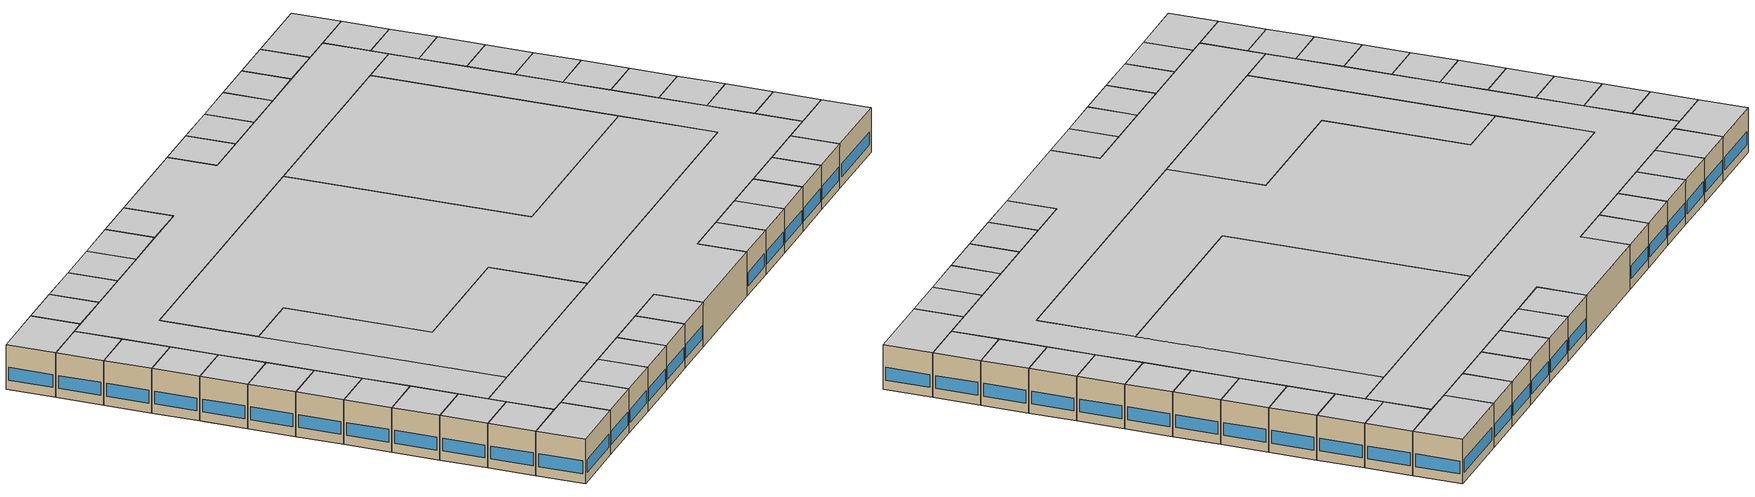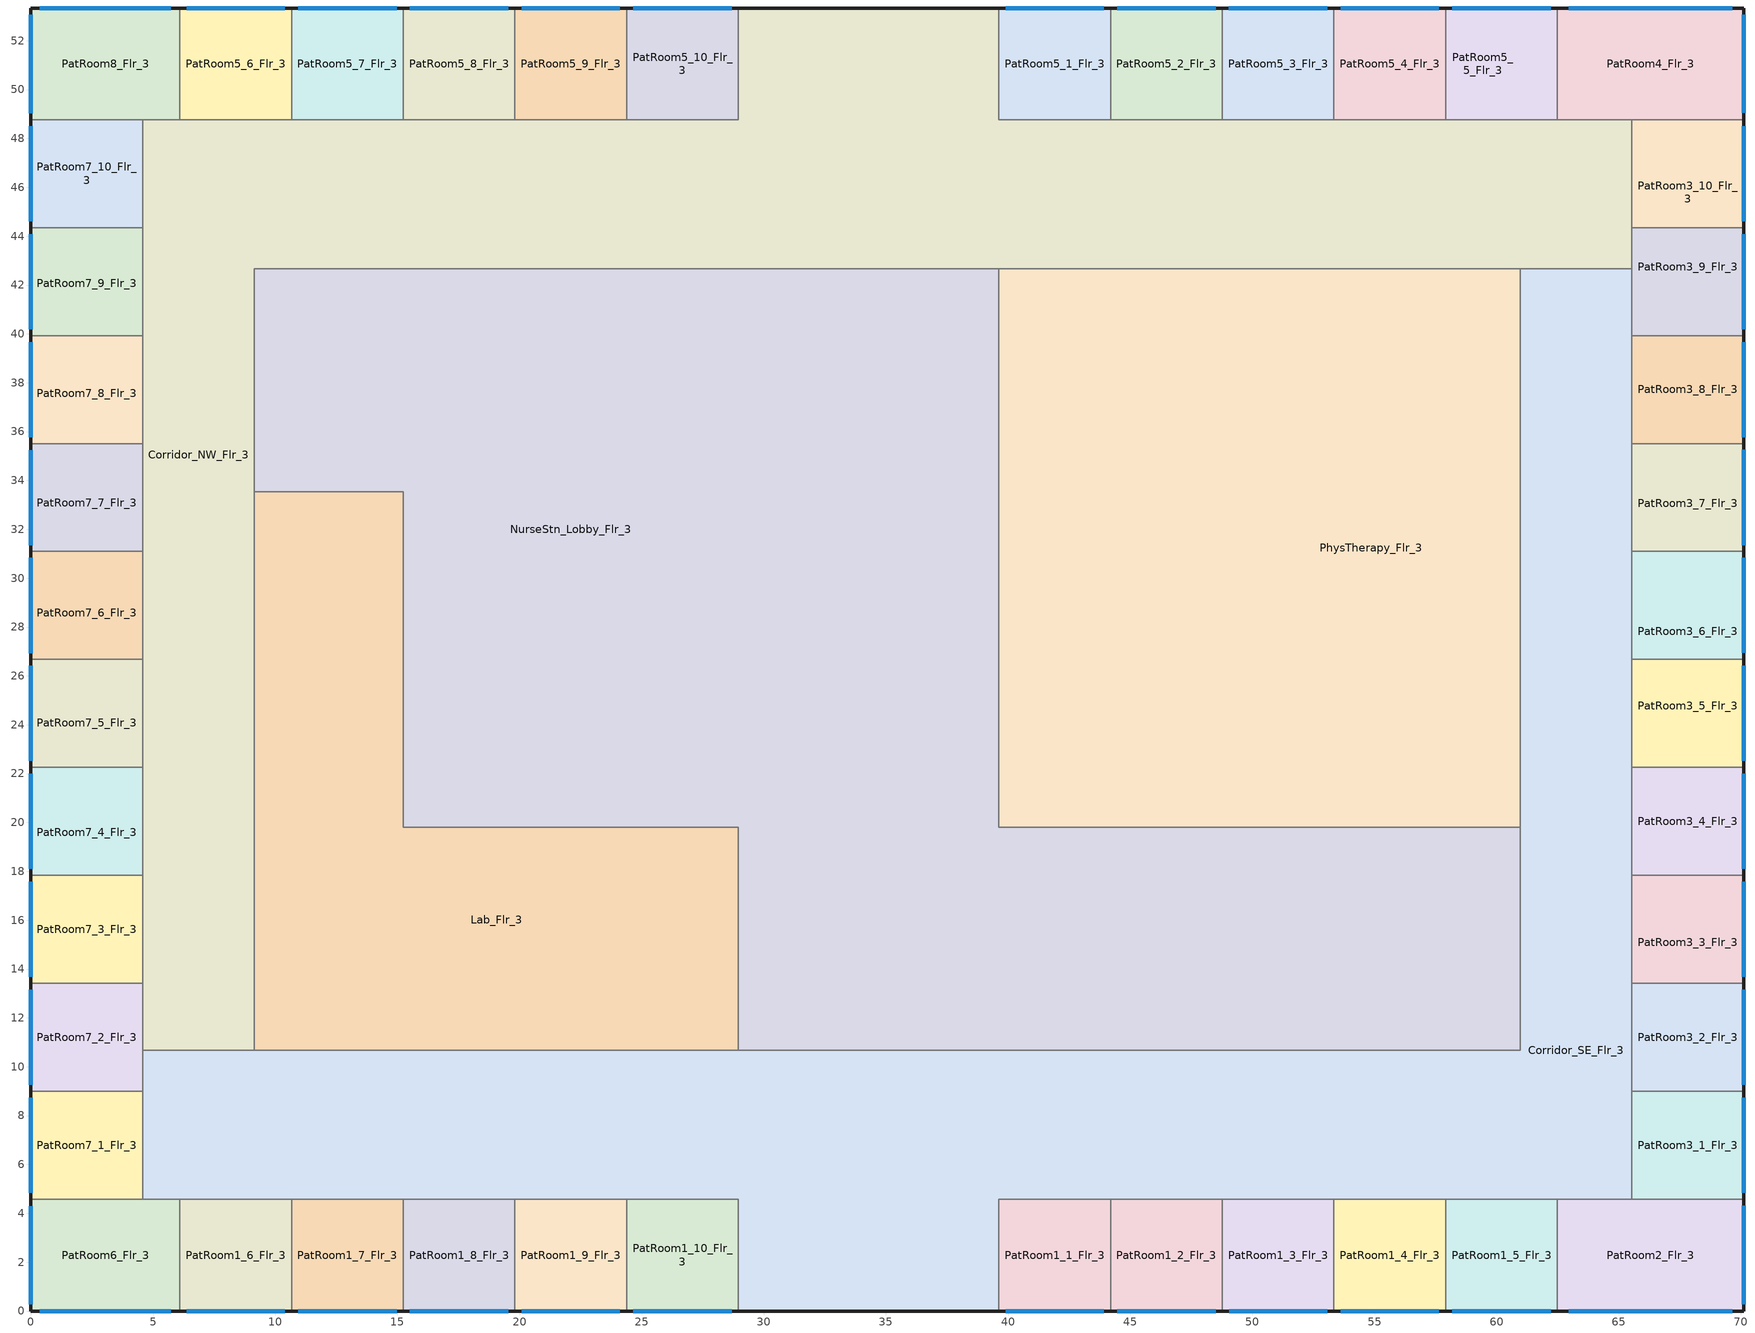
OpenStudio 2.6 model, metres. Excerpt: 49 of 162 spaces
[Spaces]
PatRoom6_Flr_3
 floor to ICU_Flr_2: 6.1,4.57 6.1,0 0,0 0,4.57 z8.53
 wall outside: 0,4.57 0,0 6.1,0 z8.53:12.8
 wall to PatRoom7_1_Flr_3: 4.57,4.57 0,4.57 z8.53:12.8
 wall to Corridor_SE_Flr_3: 6.1,4.57 4.57,4.57 z8.53:12.8
 wall to PatRoom1_6_Flr_3: 6.1,0 6.1,4.57 z8.53:12.8
 window: 0.37,0 5.73,0 / 0,4.3 0,0.27 z9.45:10.67
 ceiling to PatRoom6_Flr_4: 6.1,0 6.1,4.57 0,4.57 0,0 z12.8
Corridor_SE_Flr_3
 floor to OR_NurseStn_Lobby_Flr_2: 65.53,16.76 65.53,4.57 39.62,4.57 39.62,10.67 60.96,10.67 60.96,16.76 z8.53
 floor to OR2_1_Flr_2: 65.53,42.67 65.53,41.15 60.96,41.15 60.96,42.67 z8.53
 floor to ICU_Flr_2: 28.96,10.67 28.96,4.57 4.57,4.57 4.57,10.67 z8.53
 floor to Corridor_Flr_2: 39.62,10.67 39.62,0 28.96,0 28.96,10.67 z8.53
 floor to OR2_2_Flr_2: 65.53,41.15 65.53,35.05 60.96,35.05 60.96,41.15 z8.53
 floor to OR2_5_Flr_2: 65.53,22.86 65.53,16.76 60.96,16.76 60.96,22.86 z8.53
 floor to OR2_4_Flr_2: 65.53,28.96 65.53,22.86 60.96,22.86 60.96,28.96 z8.53
 floor to OR2_3_Flr_2: 65.53,35.05 65.53,28.96 60.96,28.96 60.96,35.05 z8.53
 wall outside: 28.96,0 39.62,0 z8.53:12.8
 wall to PatRoom1_1_Flr_3: 39.62,0 39.62,4.57 44.2,4.57 z8.53:12.8
 wall to PatRoom1_10_Flr_3: 24.38,4.57 28.96,4.57 28.96,0 z8.53:12.8
 wall to PatRoom7_1_Flr_3: 4.57,8.99 4.57,4.57 z8.53:12.8
 wall to PatRoom7_2_Flr_3: 4.57,10.67 4.57,8.99 z8.53:12.8
 wall to Corridor_NW_Flr_3: 9.14,10.67 4.57,10.67 / 65.53,42.67 60.96,42.67 z8.53:12.8
 wall to Lab_Flr_3: 28.96,10.67 9.14,10.67 z8.53:12.8
 wall to NurseStn_Lobby_Flr_3: 60.96,19.81 60.96,10.67 28.96,10.67 z8.53:12.8
 wall to PhysTherapy_Flr_3: 60.96,42.67 60.96,19.81 z8.53:12.8
 wall to PatRoom3_9_Flr_3: 65.53,39.93 65.53,42.67 z8.53:12.8
 wall to PatRoom3_1_Flr_3: 65.53,4.57 65.53,8.99 z8.53:12.8
 wall to PatRoom2_Flr_3: 62.48,4.57 65.53,4.57 z8.53:12.8
 wall to PatRoom1_5_Flr_3: 57.91,4.57 62.48,4.57 z8.53:12.8
 wall to PatRoom1_3_Flr_3: 48.77,4.57 53.34,4.57 z8.53:12.8
 wall to PatRoom1_2_Flr_3: 44.2,4.57 48.77,4.57 z8.53:12.8
 wall to PatRoom1_4_Flr_3: 53.34,4.57 57.91,4.57 z8.53:12.8
 wall to PatRoom1_6_Flr_3: 6.1,4.57 10.67,4.57 z8.53:12.8
 wall to PatRoom1_7_Flr_3: 10.67,4.57 15.24,4.57 z8.53:12.8
 wall to PatRoom1_8_Flr_3: 15.24,4.57 19.81,4.57 z8.53:12.8
 wall to PatRoom1_9_Flr_3: 19.81,4.57 24.38,4.57 z8.53:12.8
 wall to PatRoom3_6_Flr_3: 65.53,26.67 65.53,31.09 z8.53:12.8
 wall to PatRoom3_3_Flr_3: 65.53,13.41 65.53,17.83 z8.53:12.8
 wall to PatRoom3_7_Flr_3: 65.53,31.09 65.53,35.51 z8.53:12.8
 wall to PatRoom3_2_Flr_3: 65.53,8.99 65.53,13.41 z8.53:12.8
 wall to PatRoom3_5_Flr_3: 65.53,22.25 65.53,26.67 z8.53:12.8
 wall to PatRoom3_4_Flr_3: 65.53,17.83 65.53,22.25 z8.53:12.8
 wall to PatRoom3_8_Flr_3: 65.53,35.51 65.53,39.93 z8.53:12.8
 ceiling to Corridor_SE_Flr_4: 39.62,0 39.62,4.57 65.53,4.57 65.53,42.67 60.96,42.67 60.96,10.67 4.57,10.67 4.57,4.57 28.96,4.57 28.96,0 z12.8
PatRoom1_1_Flr_3
 floor to OR_NurseStn_Lobby_Flr_2: 44.2,4.57 44.2,0 39.62,0 39.62,4.57 z8.53
 wall outside: 39.62,0 44.2,0 z8.53:12.8
 wall to PatRoom1_2_Flr_3: 44.2,0 44.2,4.57 z8.53:12.8
 window: 39.9,0 43.92,0 z9.45:10.67
 ceiling to PatRoom1_1_Flr_4: 44.2,0 44.2,4.57 39.62,4.57 39.62,0 z12.8
PatRoom2_Flr_3
 floor to OR_NurseStn_Lobby_Flr_2: 70.1,4.57 70.1,0 62.48,0 62.48,4.57 z8.53
 wall outside: 62.48,0 70.1,0 70.1,4.57 z8.53:12.8
 wall to PatRoom1_5_Flr_3: 62.48,4.57 62.48,0 z8.53:12.8
 wall to PatRoom3_1_Flr_3: 70.1,4.57 65.53,4.57 z8.53:12.8
 window: 62.94,0 69.65,0 / 70.1,0.27 70.1,4.3 z9.45:10.67
 ceiling to PatRoom2_Flr_4: 70.1,0 70.1,4.57 62.48,4.57 62.48,0 z12.8
PatRoom7_1_Flr_3
 floor to ICU_Flr_2: 4.57,8.99 4.57,4.57 0,4.57 0,8.99 z8.53
 wall outside: 0,8.99 0,4.57 z8.53:12.8
 wall to PatRoom7_2_Flr_3: 4.57,8.99 0,8.99 z8.53:12.8
 window: 0,8.73 0,4.84 z9.45:10.67
 ceiling to PatRoom7_1_Flr_4: 4.57,4.57 4.57,8.99 0,8.99 0,4.57 z12.8
PatRoom3_1_Flr_3
 floor to OR_NurseStn_Lobby_Flr_2: 70.1,8.99 70.1,4.57 65.53,4.57 65.53,8.99 z8.53
 wall outside: 70.1,4.57 70.1,8.99 z8.53:12.8
 wall to PatRoom3_2_Flr_3: 70.1,8.99 65.53,8.99 z8.53:12.8
 window: 70.1,4.84 70.1,8.73 z9.45:10.67
 ceiling to PatRoom3_1_Flr_4: 70.1,4.57 70.1,8.99 65.53,8.99 65.53,4.57 z12.8
Corridor_NW_Flr_3
 floor to Corridor_Flr_2: 39.62,53.34 39.62,42.67 28.96,42.67 28.96,53.34 z8.53
 floor to OR_NurseStn_Lobby_Flr_2: 60.96,48.77 60.96,42.67 48.77,42.67 48.77,48.77 z8.53
 floor to ICU_Flr_2: 9.14,21.34 9.14,10.67 4.57,10.67 4.57,21.34 z8.53
 floor to OR1_Flr_2: 65.53,48.77 65.53,47.24 60.96,47.24 60.96,48.77 z8.53
 floor to OR4_Flr_2: 48.77,47.24 48.77,42.67 39.62,42.67 39.62,47.24 z8.53
 floor to OR2_1_Flr_2: 65.53,47.24 65.53,42.67 60.96,42.67 60.96,47.24 z8.53
 floor to ICU_NurseStn_Lobby_Flr_2: 28.96,48.77 28.96,42.67 9.14,42.67 9.14,21.34 4.57,21.34 4.57,48.77 z8.53
 floor to OR3_Flr_2: 39.62,48.77 48.77,48.77 48.77,47.24 39.62,47.24 z8.53
 wall outside: 39.62,53.34 28.96,53.34 z8.53:12.8
 wall to PatRoom8_Flr_3: 6.1,48.77 4.57,48.77 z8.53:12.8
 wall to PatRoom5_6_Flr_3: 10.67,48.77 6.1,48.77 z8.53:12.8
 wall to PatRoom5_10_Flr_3: 28.96,53.34 28.96,48.77 24.38,48.77 z8.53:12.8
 wall to PatRoom5_1_Flr_3: 44.2,48.77 39.62,48.77 39.62,53.34 z8.53:12.8
 wall to PatRoom5_2_Flr_3: 48.77,48.77 44.2,48.77 z8.53:12.8
 wall to PatRoom4_Flr_3: 65.53,48.77 62.48,48.77 z8.53:12.8
 wall to PatRoom3_10_Flr_3: 65.53,44.35 65.53,48.77 z8.53:12.8
 wall to PhysTherapy_Flr_3: 39.62,42.67 60.96,42.67 z8.53:12.8
 wall to NurseStn_Lobby_Flr_3: 9.14,33.53 9.14,33.58 9.14,42.67 39.62,42.67 z8.53:12.8
 wall to Lab_Flr_3: 9.14,10.67 9.14,33.53 z8.53:12.8
 wall to PatRoom7_2_Flr_3: 4.57,13.41 4.57,10.67 z8.53:12.8
 wall to PatRoom7_9_Flr_3: 4.57,44.35 4.57,39.93 z8.53:12.8
 wall to PatRoom7_6_Flr_3: 4.57,31.09 4.57,26.67 z8.53:12.8
 wall to PatRoom7_3_Flr_3: 4.57,17.83 4.57,13.41 z8.53:12.8
 wall to PatRoom7_8_Flr_3: 4.57,39.93 4.57,35.51 z8.53:12.8
 wall to PatRoom7_5_Flr_3: 4.57,26.67 4.57,22.25 z8.53:12.8
 wall to PatRoom7_4_Flr_3: 4.57,22.25 4.57,17.83 z8.53:12.8
 wall to PatRoom7_7_Flr_3: 4.57,35.51 4.57,31.09 z8.53:12.8
 wall to PatRoom7_10_Flr_3: 4.57,48.77 4.57,44.35 z8.53:12.8
 wall to PatRoom3_9_Flr_3: 65.53,42.67 65.53,44.35 z8.53:12.8
 wall to PatRoom5_3_Flr_3: 53.34,48.77 48.77,48.77 z8.53:12.8
 wall to PatRoom5_5_Flr_3: 62.48,48.77 57.91,48.77 z8.53:12.8
 wall to PatRoom5_4_Flr_3: 57.91,48.77 53.34,48.77 z8.53:12.8
 wall to PatRoom5_9_Flr_3: 24.38,48.77 19.81,48.77 z8.53:12.8
 wall to PatRoom5_8_Flr_3: 19.81,48.77 15.24,48.77 z8.53:12.8
 wall to PatRoom5_7_Flr_3: 15.24,48.77 10.67,48.77 z8.53:12.8
 ceiling to Corridor_NW_Flr_4: 9.14,10.67 9.14,42.67 65.53,42.67 65.53,48.77 39.62,48.77 39.62,53.34 28.96,53.34 28.96,48.77 4.57,48.77 4.57,10.67 z12.8
Lab_Flr_3
 floor to ICU_Flr_2: 15.24,21.34 15.24,19.81 28.96,19.81 28.96,10.67 9.14,10.67 9.14,21.34 z8.53
 floor to ICU_NurseStn_Lobby_Flr_2: 15.24,33.53 15.24,21.34 9.14,21.34 9.14,33.53 z8.53
 wall to NurseStn_Lobby_Flr_3: 28.96,10.67 28.96,19.81 15.24,19.81 15.24,33.53 9.14,33.53 z8.53:12.8
 ceiling to Lab_Flr_4: 28.96,10.67 28.96,19.81 15.24,19.81 15.24,33.53 9.14,33.53 9.14,10.67 z12.8
NurseStn_Lobby_Flr_3
 floor to OR_NurseStn_Lobby_Flr_2: 60.96,19.81 60.96,10.67 39.62,10.67 39.62,19.81 z8.53
 floor to ICU_Flr_2: 28.96,21.34 28.96,19.81 15.24,19.81 15.24,21.34 z8.53
 floor to Corridor_Flr_2: 39.62,42.67 39.62,10.67 28.96,10.67 28.96,42.67 z8.53
 floor to ICU_NurseStn_Lobby_Flr_2: 28.96,42.67 28.96,21.34 15.24,21.34 15.24,33.53 9.14,33.53 9.14,42.67 z8.53
 wall to PhysTherapy_Flr_3: 60.96,19.81 39.62,19.81 39.62,42.67 z8.53:12.8
 ceiling to NurseStn_Lobby_Flr_4: 60.96,10.67 60.96,19.81 39.62,19.81 39.62,42.67 9.14,42.67 9.14,33.53 15.24,33.53 15.24,19.81 28.96,19.81 28.96,10.67 z12.8
PhysTherapy_Flr_3
 floor to OR_NurseStn_Lobby_Flr_2: 60.96,42.67 60.96,19.81 39.62,19.81 39.62,22.86 48.77,22.86 48.77,42.67 z8.53
 floor to OR4_Flr_2: 48.77,42.67 48.77,22.86 39.62,22.86 39.62,42.67 z8.53
 ceiling to Radiology_Flr_4: 60.96,19.81 60.96,42.67 39.62,42.67 39.62,19.81 z12.8
PatRoom8_Flr_3
 floor to IC_PatRoom2_Flr_2: 6.1,53.34 6.1,48.77 0,48.77 0,53.34 z8.53
 wall outside: 6.1,53.34 0,53.34 0,48.77 z8.53:12.8
 wall to PatRoom5_6_Flr_3: 6.1,48.77 6.1,53.34 z8.53:12.8
 wall to PatRoom7_10_Flr_3: 0,48.77 4.57,48.77 z8.53:12.8
 window: 5.73,53.34 0.37,53.34 / 0,53.07 0,49.04 z9.45:10.67
 ceiling to PatRoom8_Flr_4: 6.1,48.77 6.1,53.34 0,53.34 0,48.77 z12.8
PatRoom5_1_Flr_3
 floor to OR3_Flr_2: 44.2,53.34 44.2,48.77 39.62,48.77 39.62,53.34 z8.53
 wall outside: 44.2,53.34 39.62,53.34 z8.53:12.8
 wall to PatRoom5_2_Flr_3: 44.2,48.77 44.2,53.34 z8.53:12.8
 window: 43.92,53.34 39.9,53.34 z9.45:10.67
 ceiling to PatRoom5_1_Flr_4: 44.2,48.77 44.2,53.34 39.62,53.34 39.62,48.77 z12.8
PatRoom4_Flr_3
 floor to OR1_Flr_2: 70.1,53.34 70.1,48.77 62.48,48.77 62.48,53.34 z8.53
 wall outside: 70.1,48.77 70.1,53.34 62.48,53.34 z8.53:12.8
 wall to PatRoom3_10_Flr_3: 65.53,48.77 70.1,48.77 z8.53:12.8
 wall to PatRoom5_5_Flr_3: 62.48,53.34 62.48,48.77 z8.53:12.8
 window: 70.1,49.04 70.1,53.07 / 69.65,53.34 62.94,53.34 z9.45:10.67
 ceiling to PatRoom4_Flr_4: 70.1,48.77 70.1,53.34 62.48,53.34 62.48,48.77 z12.8
PatRoom7_2_Flr_3
 floor to ICU_Flr_2: 4.57,13.41 4.57,8.99 0,8.99 0,13.41 z8.53
 wall outside: 0,13.41 0,8.99 z8.53:12.8
 wall to PatRoom7_3_Flr_3: 4.57,13.41 0,13.41 z8.53:12.8
 window: 0,13.15 0,9.26 z9.45:10.67
 ceiling to PatRoom7_2_Flr_4: 4.57,8.99 4.57,13.41 0,13.41 0,8.99 z12.8
PatRoom7_3_Flr_3
 floor to ICU_Flr_2: 4.57,17.83 4.57,13.41 0,13.41 0,17.83 z8.53
 wall outside: 0,17.83 0,13.41 z8.53:12.8
 wall to PatRoom7_4_Flr_3: 4.57,17.83 0,17.83 z8.53:12.8
 window: 0,17.57 0,13.68 z9.45:10.67
 ceiling to PatRoom7_3_Flr_4: 4.57,13.41 4.57,17.83 0,17.83 0,13.41 z12.8
PatRoom7_4_Flr_3
 floor to IC_PatRoom3_6_Flr_2: 4.57,22.25 4.57,21.34 0,21.34 0,22.25 z8.53
 floor to ICU_Flr_2: 4.57,21.34 4.57,17.83 0,17.83 0,21.34 z8.53
 wall outside: 0,22.25 0,17.83 z8.53:12.8
 wall to PatRoom7_5_Flr_3: 4.57,22.25 0,22.25 z8.53:12.8
 window: 0,21.99 0,18.1 z9.45:10.67
 ceiling to PatRoom7_4_Flr_4: 4.57,17.83 4.57,22.25 0,22.25 0,17.83 z12.8
PatRoom7_5_Flr_3
 floor to IC_PatRoom3_6_Flr_2: 4.57,25.91 4.57,22.25 0,22.25 0,25.91 z8.53
 floor to IC_PatRoom3_5_Flr_2: 4.57,26.67 4.57,25.91 0,25.91 0,26.67 z8.53
 wall outside: 0,26.67 0,22.25 z8.53:12.8
 wall to PatRoom7_6_Flr_3: 4.57,26.67 0,26.67 z8.53:12.8
 window: 0,26.41 0,22.52 z9.45:10.67
 ceiling to PatRoom7_5_Flr_4: 4.57,22.25 4.57,26.67 0,26.67 0,22.25 z12.8
PatRoom7_6_Flr_3
 floor to IC_PatRoom3_5_Flr_2: 4.57,30.49 4.57,26.67 0,26.67 0,30.49 z8.53
 floor to IC_PatRoom3_4_Flr_2: 4.57,31.09 4.57,30.49 0,30.49 0,31.09 z8.53
 wall outside: 0,31.09 0,26.67 z8.53:12.8
 wall to PatRoom7_7_Flr_3: 4.57,31.09 0,31.09 z8.53:12.8
 window: 0,30.83 0,26.94 z9.45:10.67
 ceiling to PatRoom7_6_Flr_4: 4.57,26.67 4.57,31.09 0,31.09 0,26.67 z12.8
PatRoom7_7_Flr_3
 floor to IC_PatRoom3_4_Flr_2: 4.57,35.06 4.57,31.09 0,31.09 0,35.06 z8.53
 floor to IC_PatRoom3_3_Flr_2: 4.57,35.51 4.57,35.06 0,35.06 0,35.51 z8.53
 wall outside: 0,35.51 0,31.09 z8.53:12.8
 wall to PatRoom7_8_Flr_3: 4.57,35.51 0,35.51 z8.53:12.8
 window: 0,35.25 0,31.36 z9.45:10.67
 ceiling to PatRoom7_7_Flr_4: 4.57,31.09 4.57,35.51 0,35.51 0,31.09 z12.8
PatRoom7_8_Flr_3
 floor to IC_PatRoom3_3_Flr_2: 4.57,39.63 4.57,35.51 0,35.51 0,39.63 z8.53
 floor to IC_PatRoom3_2_Flr_2: 4.57,39.93 4.57,39.63 0,39.63 0,39.93 z8.53
 wall outside: 0,39.93 0,35.51 z8.53:12.8
 wall to PatRoom7_9_Flr_3: 4.57,39.93 0,39.93 z8.53:12.8
 window: 0,39.67 0,35.78 z9.45:10.67
 ceiling to PatRoom7_8_Flr_4: 4.57,35.51 4.57,39.93 0,39.93 0,35.51 z12.8
PatRoom7_9_Flr_3
 floor to IC_PatRoom3_2_Flr_2: 4.57,44.2 4.57,39.93 0,39.93 0,44.2 z8.53
 floor to IC_PatRoom3_1_Flr_2: 4.57,44.35 4.57,44.2 0,44.2 0,44.35 z8.53
 wall outside: 0,44.35 0,39.93 z8.53:12.8
 wall to PatRoom7_10_Flr_3: 4.57,44.35 0,44.35 z8.53:12.8
 window: 0,44.09 0,40.2 z9.45:10.67
 ceiling to PatRoom7_9_Flr_4: 4.57,39.93 4.57,44.35 0,44.35 0,39.93 z12.8
PatRoom7_10_Flr_3
 floor to IC_PatRoom3_1_Flr_2: 4.57,48.77 4.57,44.35 0,44.35 0,48.77 z8.53
 wall outside: 0,48.77 0,44.35 z8.53:12.8
 window: 0,48.51 0,44.62 z9.45:10.67
 ceiling to PatRoom7_10_Flr_4: 4.57,44.35 4.57,48.77 0,48.77 0,44.35 z12.8
PatRoom1_2_Flr_3
 floor to OR_NurseStn_Lobby_Flr_2: 48.77,4.57 48.77,0 44.2,0 44.2,4.57 z8.53
 wall outside: 44.2,0 48.77,0 z8.53:12.8
 wall to PatRoom1_3_Flr_3: 48.77,0 48.77,4.57 z8.53:12.8
 window: 44.47,0 48.49,0 z9.45:10.67
 ceiling to PatRoom1_2_Flr_4: 48.77,0 48.77,4.57 44.2,4.57 44.2,0 z12.8
PatRoom1_3_Flr_3
 floor to OR_NurseStn_Lobby_Flr_2: 53.34,4.57 53.34,0 48.77,0 48.77,4.57 z8.53
 wall outside: 48.77,0 53.34,0 z8.53:12.8
 wall to PatRoom1_4_Flr_3: 53.34,0 53.34,4.57 z8.53:12.8
 window: 49.04,0 53.07,0 z9.45:10.67
 ceiling to PatRoom1_3_Flr_4: 53.34,0 53.34,4.57 48.77,4.57 48.77,0 z12.8
PatRoom1_4_Flr_3
 floor to OR_NurseStn_Lobby_Flr_2: 57.91,4.57 57.91,0 53.34,0 53.34,4.57 z8.53
 wall outside: 53.34,0 57.91,0 z8.53:12.8
 wall to PatRoom1_5_Flr_3: 57.91,0 57.91,4.57 z8.53:12.8
 window: 53.61,0 57.64,0 z9.45:10.67
 ceiling to PatRoom1_4_Flr_4: 57.91,0 57.91,4.57 53.34,4.57 53.34,0 z12.8
PatRoom1_5_Flr_3
 floor to OR_NurseStn_Lobby_Flr_2: 62.48,4.57 62.48,0 57.91,0 57.91,4.57 z8.53
 wall outside: 57.91,0 62.48,0 z8.53:12.8
 window: 58.19,0 62.21,0 z9.45:10.67
 ceiling to PatRoom1_5_Flr_4: 62.48,0 62.48,4.57 57.91,4.57 57.91,0 z12.8
PatRoom1_6_Flr_3
 floor to ICU_Flr_2: 10.67,4.57 10.67,0 6.1,0 6.1,4.57 z8.53
 wall outside: 6.1,0 10.67,0 z8.53:12.8
 wall to PatRoom1_7_Flr_3: 10.67,0 10.67,4.57 z8.53:12.8
 window: 6.37,0 10.39,0 z9.45:10.67
 ceiling to PatRoom1_6_Flr_4: 10.67,0 10.67,4.57 6.1,4.57 6.1,0 z12.8
PatRoom1_7_Flr_3
 floor to ICU_Flr_2: 15.24,4.57 15.24,0 10.67,0 10.67,4.57 z8.53
 wall outside: 10.67,0 15.24,0 z8.53:12.8
 wall to PatRoom1_8_Flr_3: 15.24,0 15.24,4.57 z8.53:12.8
 window: 10.94,0 14.97,0 z9.45:10.67
 ceiling to PatRoom1_7_Flr_4: 15.24,0 15.24,4.57 10.67,4.57 10.67,0 z12.8
PatRoom1_8_Flr_3
 floor to ICU_Flr_2: 19.81,4.57 19.81,0 15.24,0 15.24,4.57 z8.53
 wall outside: 15.24,0 19.81,0 z8.53:12.8
 wall to PatRoom1_9_Flr_3: 19.81,0 19.81,4.57 z8.53:12.8
 window: 15.51,0 19.54,0 z9.45:10.67
 ceiling to PatRoom1_8_Flr_4: 19.81,0 19.81,4.57 15.24,4.57 15.24,0 z12.8
PatRoom1_9_Flr_3
 floor to ICU_Flr_2: 24.38,4.57 24.38,0 19.81,0 19.81,4.57 z8.53
 wall outside: 19.81,0 24.38,0 z8.53:12.8
 wall to PatRoom1_10_Flr_3: 24.38,0 24.38,4.57 z8.53:12.8
 window: 20.09,0 24.11,0 z9.45:10.67
 ceiling to PatRoom1_9_Flr_4: 24.38,0 24.38,4.57 19.81,4.57 19.81,0 z12.8
PatRoom1_10_Flr_3
 floor to ICU_Flr_2: 28.96,4.57 28.96,0 24.38,0 24.38,4.57 z8.53
 wall outside: 24.38,0 28.96,0 z8.53:12.8
 window: 24.66,0 28.68,0 z9.45:10.67
 ceiling to PatRoom1_10_Flr_4: 28.96,0 28.96,4.57 24.38,4.57 24.38,0 z12.8
PatRoom3_2_Flr_3
 floor to OR_NurseStn_Lobby_Flr_2: 70.1,13.41 70.1,8.99 65.53,8.99 65.53,13.41 z8.53
 wall outside: 70.1,8.99 70.1,13.41 z8.53:12.8
 wall to PatRoom3_3_Flr_3: 70.1,13.41 65.53,13.41 z8.53:12.8
 window: 70.1,9.26 70.1,13.15 z9.45:10.67
 ceiling to PatRoom3_2_Flr_4: 70.1,8.99 70.1,13.41 65.53,13.41 65.53,8.99 z12.8
PatRoom3_3_Flr_3
 floor to OR2_5_Flr_2: 70.1,17.83 70.1,16.76 65.53,16.76 65.53,17.83 z8.53
 floor to OR_NurseStn_Lobby_Flr_2: 70.1,16.76 70.1,13.41 65.53,13.41 65.53,16.76 z8.53
 wall outside: 70.1,13.41 70.1,17.83 z8.53:12.8
 wall to PatRoom3_4_Flr_3: 70.1,17.83 65.53,17.83 z8.53:12.8
 window: 70.1,13.68 70.1,17.57 z9.45:10.67
 ceiling to PatRoom3_3_Flr_4: 70.1,13.41 70.1,17.83 65.53,17.83 65.53,13.41 z12.8
PatRoom3_4_Flr_3
 floor to OR2_5_Flr_2: 70.1,22.25 70.1,17.83 65.53,17.83 65.53,22.25 z8.53
 wall outside: 70.1,17.83 70.1,22.25 z8.53:12.8
 wall to PatRoom3_5_Flr_3: 70.1,22.25 65.53,22.25 z8.53:12.8
 window: 70.1,18.1 70.1,21.99 z9.45:10.67
 ceiling to PatRoom3_4_Flr_4: 70.1,17.83 70.1,22.25 65.53,22.25 65.53,17.83 z12.8
PatRoom3_5_Flr_3
 floor to OR2_5_Flr_2: 70.1,22.86 70.1,22.25 65.53,22.25 65.53,22.86 z8.53
 floor to OR2_4_Flr_2: 70.1,26.67 70.1,22.86 65.53,22.86 65.53,26.67 z8.53
 wall outside: 70.1,22.25 70.1,26.67 z8.53:12.8
 wall to PatRoom3_6_Flr_3: 70.1,26.67 65.53,26.67 z8.53:12.8
 window: 70.1,22.52 70.1,26.41 z9.45:10.67
 ceiling to PatRoom3_5_Flr_4: 70.1,22.25 70.1,26.67 65.53,26.67 65.53,22.25 z12.8
PatRoom3_6_Flr_3
 floor to OR2_3_Flr_2: 70.1,31.09 70.1,28.96 65.53,28.96 65.53,31.09 z8.53
 floor to OR2_4_Flr_2: 70.1,28.96 70.1,26.67 65.53,26.67 65.53,28.96 z8.53
 wall outside: 70.1,26.67 70.1,31.09 z8.53:12.8
 wall to PatRoom3_7_Flr_3: 70.1,31.09 65.53,31.09 z8.53:12.8
 window: 70.1,26.94 70.1,30.83 z9.45:10.67
 ceiling to PatRoom3_6_Flr_4: 70.1,26.67 70.1,31.09 65.53,31.09 65.53,26.67 z12.8
PatRoom3_7_Flr_3
 floor to OR2_2_Flr_2: 70.1,35.51 70.1,35.05 65.53,35.05 65.53,35.51 z8.53
 floor to OR2_3_Flr_2: 70.1,35.05 70.1,31.09 65.53,31.09 65.53,35.05 z8.53
 wall outside: 70.1,31.09 70.1,35.51 z8.53:12.8
 wall to PatRoom3_8_Flr_3: 70.1,35.51 65.53,35.51 z8.53:12.8
 window: 70.1,31.36 70.1,35.25 z9.45:10.67
 ceiling to PatRoom3_7_Flr_4: 70.1,31.09 70.1,35.51 65.53,35.51 65.53,31.09 z12.8
PatRoom3_8_Flr_3
 floor to OR2_2_Flr_2: 70.1,39.93 70.1,35.51 65.53,35.51 65.53,39.93 z8.53
 wall outside: 70.1,35.51 70.1,39.93 z8.53:12.8
 wall to PatRoom3_9_Flr_3: 70.1,39.93 65.53,39.93 z8.53:12.8
 window: 70.1,35.78 70.1,39.67 z9.45:10.67
 ceiling to PatRoom3_8_Flr_4: 70.1,35.51 70.1,39.93 65.53,39.93 65.53,35.51 z12.8
PatRoom3_9_Flr_3
 floor to OR2_1_Flr_2: 70.1,44.35 70.1,41.15 65.53,41.15 65.53,44.35 z8.53
 floor to OR2_2_Flr_2: 70.1,41.15 70.1,39.93 65.53,39.93 65.53,41.15 z8.53
 wall outside: 70.1,39.93 70.1,44.35 z8.53:12.8
 wall to PatRoom3_10_Flr_3: 70.1,44.35 65.53,44.35 z8.53:12.8
 window: 70.1,40.2 70.1,44.09 z9.45:10.67
 ceiling to PatRoom3_9_Flr_4: 70.1,39.93 70.1,44.35 65.53,44.35 65.53,39.93 z12.8
PatRoom3_10_Flr_3
 floor to OR2_1_Flr_2: 70.1,47.24 70.1,44.35 65.53,44.35 65.53,47.24 z8.53
 floor to OR1_Flr_2: 70.1,48.77 70.1,47.24 65.53,47.24 65.53,48.77 z8.53
 wall outside: 70.1,44.35 70.1,48.77 z8.53:12.8
 window: 70.1,44.62 70.1,48.51 z9.45:10.67
 ceiling to PatRoom3_10_Flr_4: 70.1,44.35 70.1,48.77 65.53,48.77 65.53,44.35 z12.8
PatRoom5_2_Flr_3
 floor to OR3_Flr_2: 48.77,53.34 48.77,48.77 44.2,48.77 44.2,53.34 z8.53
 wall outside: 48.77,53.34 44.2,53.34 z8.53:12.8
 wall to PatRoom5_3_Flr_3: 48.77,48.77 48.77,53.34 z8.53:12.8
 window: 48.49,53.34 44.47,53.34 z9.45:10.67
 ceiling to PatRoom5_2_Flr_4: 48.77,48.77 48.77,53.34 44.2,53.34 44.2,48.77 z12.8
PatRoom5_3_Flr_3
 floor to OR_NurseStn_Lobby_Flr_2: 53.34,53.34 53.34,48.77 48.77,48.77 48.77,53.34 z8.53
 wall outside: 53.34,53.34 48.77,53.34 z8.53:12.8
 wall to PatRoom5_4_Flr_3: 53.34,48.77 53.34,53.34 z8.53:12.8
 window: 53.07,53.34 49.04,53.34 z9.45:10.67
 ceiling to PatRoom5_3_Flr_4: 53.34,48.77 53.34,53.34 48.77,53.34 48.77,48.77 z12.8
PatRoom5_4_Flr_3
 floor to OR_NurseStn_Lobby_Flr_2: 57.91,53.34 57.91,48.77 53.34,48.77 53.34,53.34 z8.53
 wall outside: 57.91,53.34 53.34,53.34 z8.53:12.8
 wall to PatRoom5_5_Flr_3: 57.91,48.77 57.91,53.34 z8.53:12.8
 window: 57.64,53.34 53.61,53.34 z9.45:10.67
 ceiling to PatRoom5_4_Flr_4: 57.91,48.77 57.91,53.34 53.34,53.34 53.34,48.77 z12.8
PatRoom5_5_Flr_3
 floor to OR_NurseStn_Lobby_Flr_2: 60.96,53.34 60.96,48.77 57.91,48.77 57.91,53.34 z8.53
 floor to OR1_Flr_2: 62.48,53.34 62.48,48.77 60.96,48.77 60.96,53.34 z8.53
 wall outside: 62.48,53.34 57.91,53.34 z8.53:12.8
 window: 62.21,53.34 58.19,53.34 z9.45:10.67
 ceiling to PatRoom5_5_Flr_4: 62.48,48.77 62.48,53.34 57.91,53.34 57.91,48.77 z12.8
PatRoom5_6_Flr_3
 floor to IC_PatRoom1_5_Flr_2: 10.67,53.34 10.67,48.77 6.1,48.77 6.1,53.34 z8.53
 wall outside: 10.67,53.34 6.1,53.34 z8.53:12.8
 wall to PatRoom5_7_Flr_3: 10.67,48.77 10.67,53.34 z8.53:12.8
 window: 10.39,53.34 6.37,53.34 z9.45:10.67
 ceiling to PatRoom5_6_Flr_4: 10.67,48.77 10.67,53.34 6.1,53.34 6.1,48.77 z12.8
PatRoom5_7_Flr_3
 floor to IC_PatRoom1_4_Flr_2: 15.24,53.34 15.24,48.77 10.67,48.77 10.67,53.34 z8.53
 wall outside: 15.24,53.34 10.67,53.34 z8.53:12.8
 wall to PatRoom5_8_Flr_3: 15.24,48.77 15.24,53.34 z8.53:12.8
 window: 14.97,53.34 10.94,53.34 z9.45:10.67
 ceiling to PatRoom5_7_Flr_4: 15.24,48.77 15.24,53.34 10.67,53.34 10.67,48.77 z12.8
PatRoom5_8_Flr_3
 floor to IC_PatRoom1_3_Flr_2: 19.81,53.34 19.81,48.77 15.24,48.77 15.24,53.34 z8.53
 wall outside: 19.81,53.34 15.24,53.34 z8.53:12.8
 wall to PatRoom5_9_Flr_3: 19.81,48.77 19.81,53.34 z8.53:12.8
 window: 19.54,53.34 15.51,53.34 z9.45:10.67
 ceiling to PatRoom5_8_Flr_4: 19.81,48.77 19.81,53.34 15.24,53.34 15.24,48.77 z12.8
PatRoom5_9_Flr_3
 floor to IC_PatRoom1_2_Flr_2: 24.38,53.34 24.38,48.77 19.81,48.77 19.81,53.34 z8.53
 wall outside: 24.38,53.34 19.81,53.34 z8.53:12.8
 wall to PatRoom5_10_Flr_3: 24.38,48.77 24.38,53.34 z8.53:12.8
 window: 24.11,53.34 20.09,53.34 z9.45:10.67
 ceiling to PatRoom5_9_Flr_4: 24.38,48.77 24.38,53.34 19.81,53.34 19.81,48.77 z12.8
PatRoom5_10_Flr_3
 floor to IC_PatRoom1_1_Flr_2: 28.96,53.34 28.96,48.77 24.38,48.77 24.38,53.34 z8.53
 wall outside: 28.96,53.34 24.38,53.34 z8.53:12.8
 window: 28.68,53.34 24.66,53.34 z9.45:10.67
 ceiling to PatRoom5_10_Flr_4: 28.96,48.77 28.96,53.34 24.38,53.34 24.38,48.77 z12.8
[Building]
Building #1: Standards Number of Stories=6; Standards Number of Above Ground Stories=5; Standards Building Type=Hospital
[Site]
Sherbrooke_PQ_CAN: Latitude {deg}=45.43; Longitude {deg}=-71.68; Time Zone {hr}=-5; Elevation {m}=241
[ClimateZones]
Climate Zone Institution Name 1=ASHRAE; Climate Zone Document Name 1=ANSI/ASHRAE Standard 169; Climate Zone Document Year 1=2006; Climate Zone Institution Name 2=CEC; Climate Zone Document Name 2=California Climate Zone Descriptions; Climate Zone Document Year 2=1995
[Site:WaterMainsTemperature]
Calculation Method=Correlation; Annual Average Outdoor Air Temperature {C}=4.28333; Maximum Difference In Monthly Average Outdoor Air Temperatures {deltaC}=28.2
[Site:GroundTemperature:BuildingSurface]
19.527, 19.502, 19.536, 19.598, 20.002, 21.64, 22.225, 22.375, 21.449, 20.121, 19.802, 19.633
[WindowMaterial:Blind]
Window Material Blind 1: Slat Width {m}=0.025; Slat Separation {m}=0.01875; Front Side Slat Beam Solar Reflectance=0.5; Back Side Slat Beam Solar Reflectance=0.5; Front Side Slat Diffuse Solar Reflectance=0.5; Back Side Slat Diffuse Solar Reflectance=0.5; Slat Beam Visible Transmittance=0
[ShadingControl]
Shading Control 1: Shading Type=InteriorBlind; Shading Device Material=Window Material Blind 1
[BuildingStory]
Building Story 4: Nominal Z Coordinate {m}=0; Nominal Floor to Floor Height {m}=4.2672
[Space] Building Story=Building Story 4
Name | Space Type | Thermal Zone
PatRoom6_Flr_3 | Space Function Hospital - patient room | TZ-PatRoom6_Flr_3
Corridor_SE_Flr_3 | Space Function Hospital corr. >= 2.4m-sch-B | TZ-Corridor_SE_Flr_3
PatRoom1_1_Flr_3 | Space Function Hospital - patient room | TZ-PatRoom1_1_Flr_3
PatRoom2_Flr_3 | Space Function Hospital - patient room | TZ-PatRoom2_Flr_3
PatRoom7_1_Flr_3 | Space Function Hospital - patient room | TZ-PatRoom7_1_Flr_3
PatRoom3_1_Flr_3 | Space Function Hospital - patient room | TZ-PatRoom3_1_Flr_3
Corridor_NW_Flr_3 | Space Function Hospital corr. >= 2.4m-sch-B | TZ-Corridor_NW_Flr_3
Lab_Flr_3 | Space Function Lab - research | TZ-Lab_Flr_3
NurseStn_Lobby_Flr_3 | Space Function Hospital - nurses station | TZ-NurseStn_Lobby_Flr_3
PhysTherapy_Flr_3 | Space Function Hospital - physical therapy | TZ-PhysTherapy_Flr_3
PatRoom8_Flr_3 | Space Function Hospital - patient room | TZ-PatRoom8_Flr_3
PatRoom5_1_Flr_3 | Space Function Hospital - patient room | TZ-PatRoom5_1_Flr_3
PatRoom4_Flr_3 | Space Function Hospital - patient room | TZ-PatRoom4_Flr_3
PatRoom7_2_Flr_3 | Space Function Hospital - patient room | TZ-PatRoom7_2_Flr_3
PatRoom7_3_Flr_3 | Space Function Hospital - patient room | TZ-PatRoom7_3_Flr_3
PatRoom7_4_Flr_3 | Space Function Hospital - patient room | TZ-PatRoom7_4_Flr_3
PatRoom7_5_Flr_3 | Space Function Hospital - patient room | TZ-PatRoom7_5_Flr_3
PatRoom7_6_Flr_3 | Space Function Hospital - patient room | TZ-PatRoom7_6_Flr_3
PatRoom7_7_Flr_3 | Space Function Hospital - patient room | TZ-PatRoom7_7_Flr_3
PatRoom7_8_Flr_3 | Space Function Hospital - patient room | TZ-PatRoom7_8_Flr_3
PatRoom7_9_Flr_3 | Space Function Hospital - patient room | TZ-PatRoom7_9_Flr_3
PatRoom7_10_Flr_3 | Space Function Hospital - patient room | TZ-PatRoom7_10_Flr_3
PatRoom1_2_Flr_3 | Space Function Hospital - patient room | TZ-PatRoom1_2_Flr_3
PatRoom1_3_Flr_3 | Space Function Hospital - patient room | TZ-PatRoom1_3_Flr_3
PatRoom1_4_Flr_3 | Space Function Hospital - patient room | TZ-PatRoom1_4_Flr_3
PatRoom1_5_Flr_3 | Space Function Hospital - patient room | TZ-PatRoom1_5_Flr_3
PatRoom1_6_Flr_3 | Space Function Hospital - patient room | TZ-PatRoom1_6_Flr_3
PatRoom1_7_Flr_3 | Space Function Hospital - patient room | TZ-PatRoom1_7_Flr_3
PatRoom1_8_Flr_3 | Space Function Hospital - patient room | TZ-PatRoom1_8_Flr_3
PatRoom1_9_Flr_3 | Space Function Hospital - patient room | TZ-PatRoom1_9_Flr_3
PatRoom1_10_Flr_3 | Space Function Hospital - patient room | TZ-PatRoom1_10_Flr_3
PatRoom3_2_Flr_3 | Space Function Hospital - patient room | TZ-PatRoom3_2_Flr_3
PatRoom3_3_Flr_3 | Space Function Hospital - patient room | TZ-PatRoom3_3_Flr_3
PatRoom3_4_Flr_3 | Space Function Hospital - patient room | TZ-PatRoom3_4_Flr_3
PatRoom3_5_Flr_3 | Space Function Hospital - patient room | TZ-PatRoom3_5_Flr_3
PatRoom3_6_Flr_3 | Space Function Hospital - patient room | TZ-PatRoom3_6_Flr_3
PatRoom3_7_Flr_3 | Space Function Hospital - patient room | TZ-PatRoom3_7_Flr_3
PatRoom3_8_Flr_3 | Space Function Hospital - patient room | TZ-PatRoom3_8_Flr_3
PatRoom3_9_Flr_3 | Space Function Hospital - patient room | TZ-PatRoom3_9_Flr_3
PatRoom3_10_Flr_3 | Space Function Hospital - patient room | TZ-PatRoom3_10_Flr_3
PatRoom5_2_Flr_3 | Space Function Hospital - patient room | TZ-PatRoom5_2_Flr_3
PatRoom5_3_Flr_3 | Space Function Hospital - patient room | TZ-PatRoom5_3_Flr_3
PatRoom5_4_Flr_3 | Space Function Hospital - patient room | TZ-PatRoom5_4_Flr_3
PatRoom5_5_Flr_3 | Space Function Hospital - patient room | TZ-PatRoom5_5_Flr_3
PatRoom5_6_Flr_3 | Space Function Hospital - patient room | TZ-PatRoom5_6_Flr_3
PatRoom5_7_Flr_3 | Space Function Hospital - patient room | TZ-PatRoom5_7_Flr_3
PatRoom5_8_Flr_3 | Space Function Hospital - patient room | TZ-PatRoom5_8_Flr_3
PatRoom5_9_Flr_3 | Space Function Hospital - patient room | TZ-PatRoom5_9_Flr_3
PatRoom5_10_Flr_3 | Space Function Hospital - patient room | TZ-PatRoom5_10_Flr_3
[ThermalZone] Use Ideal Air Loads=No
Name | Multiplier
TZ-PatRoom1_1_Flr_3; TZ-PatRoom3_1_Flr_3; TZ-PatRoom5_1_Flr_3; TZ-PatRoom7_1_Flr_3 | 1
TZ-Corridor_SE_Flr_3; TZ-Lab_Flr_3; TZ-PhysTherapy_Flr_3; TZ-PatRoom4_Flr_3; TZ-Corridor_NW_Flr_3; TZ-PatRoom2_Flr_3; TZ-PatRoom6_Flr_3; TZ-NurseStn_Lobby_Flr_3; TZ-PatRoom8_Flr_3; TZ-PatRoom7_2_Flr_3; TZ-PatRoom7_3_Flr_3; TZ-PatRoom7_4_Flr_3; TZ-PatRoom7_5_Flr_3; TZ-PatRoom7_6_Flr_3; TZ-PatRoom7_7_Flr_3; TZ-PatRoom7_8_Flr_3; TZ-PatRoom7_9_Flr_3; TZ-PatRoom7_10_Flr_3; TZ-PatRoom1_2_Flr_3; TZ-PatRoom1_3_Flr_3; TZ-PatRoom1_4_Flr_3; TZ-PatRoom1_5_Flr_3; TZ-PatRoom1_6_Flr_3; TZ-PatRoom1_7_Flr_3; TZ-PatRoom1_8_Flr_3; TZ-PatRoom1_9_Flr_3; TZ-PatRoom1_10_Flr_3; TZ-PatRoom3_2_Flr_3; TZ-PatRoom3_3_Flr_3; TZ-PatRoom3_4_Flr_3; TZ-PatRoom3_5_Flr_3; TZ-PatRoom3_6_Flr_3; TZ-PatRoom3_7_Flr_3; TZ-PatRoom3_8_Flr_3; TZ-PatRoom3_9_Flr_3; TZ-PatRoom3_10_Flr_3; TZ-PatRoom5_2_Flr_3; TZ-PatRoom5_3_Flr_3; TZ-PatRoom5_4_Flr_3; TZ-PatRoom5_5_Flr_3; TZ-PatRoom5_6_Flr_3; TZ-PatRoom5_7_Flr_3; TZ-PatRoom5_8_Flr_3; TZ-PatRoom5_9_Flr_3; TZ-PatRoom5_10_Flr_3
[SpaceType] Standards Building Type=Space Function
Name | Standards Space Type
Space Function Hospital corr. >= 2.4m-sch-B | Hospital corr. >= 2.4m-sch-B
Space Function Hospital - nurses station | Hospital - nurses station
Space Function Hospital - patient room | Hospital - patient room
Space Function Lab - research | Lab - research
Space Function Hospital - physical therapy | Hospital - physical therapy
